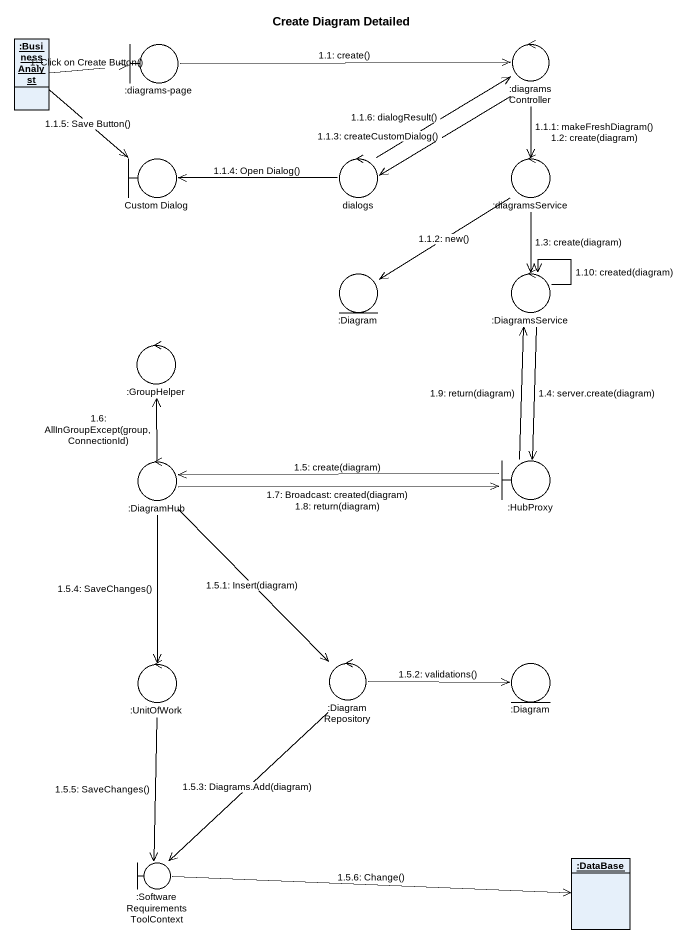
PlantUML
@startuml
title Create Diagram Detailed
allowmixing
hide circle
hide empty members
object ":Business Analyst" as Business_Analyst
boundary ":diagrams-page" as diagrams_page
control ":diagramsController" as diagramsController
boundary "Custom Dialog" as Custom_Dialog
control dialogs
control ":diagramsService" as diagramsService
entity ":Diagram" as Diagram
control ":DiagramsService" as DiagramsService
control ":GroupHelper" as GroupHelper
control ":DiagramHub" as DiagramHub
boundary ":HubProxy" as HubProxy
control ":UnitOfWork" as UnitOfWork
control ":DiagramRepository" as DiagramRepository
entity ":Diagram" as Diagram_2
boundary ":SoftwareRequirementsToolContext" as SoftwareRequirementsToolCont
object ":DataBase" as DataBase_
Business_Analyst -right-> diagrams_page : 1: Click on Create Button()
diagrams_page -right-> diagramsController : 1.1: create()
diagramsController --> diagramsService : 1.1.1: makeFreshDiagram()\n1.2: create(diagram)
diagramsService --> Diagram : 1.1.2: new()
diagramsController --> dialogs : 1.1.3: createCustomDialog()
dialogs -left-> Custom_Dialog : 1.1.4: Open Dialog()
Business_Analyst --> Custom_Dialog : 1.1.5: Save Button()
dialogs -up-> diagramsController : 1.1.6: dialogResult()
diagramsService --> DiagramsService : 1.3: create(diagram)
DiagramsService --> HubProxy : 1.4: server.create(diagram)
HubProxy -left-> DiagramHub : 1.5: create(diagram)
DiagramHub --> DiagramRepository : 1.5.1: Insert(diagram)
DiagramRepository -right-> Diagram_2 : 1.5.2: validations()
DiagramRepository --> SoftwareRequirementsToolCont : 1.5.3: Diagrams.Add(diagram)
DiagramHub --> UnitOfWork : 1.5.4: SaveChanges()
UnitOfWork --> SoftwareRequirementsToolCont : 1.5.5: SaveChanges()
SoftwareRequirementsToolCont -right-> DataBase_ : 1.5.6: Change()
DiagramHub -up-> GroupHelper : 1.6: AllInGroupExcept(group,ConnectionId)
DiagramHub -right-> HubProxy : 1.7: Broadcast: created(diagram)\n1.8: return(diagram)
HubProxy -up-> DiagramsService : 1.9: return(diagram)
DiagramsService --> DiagramsService : 1.10: created(diagram)
@enduml
